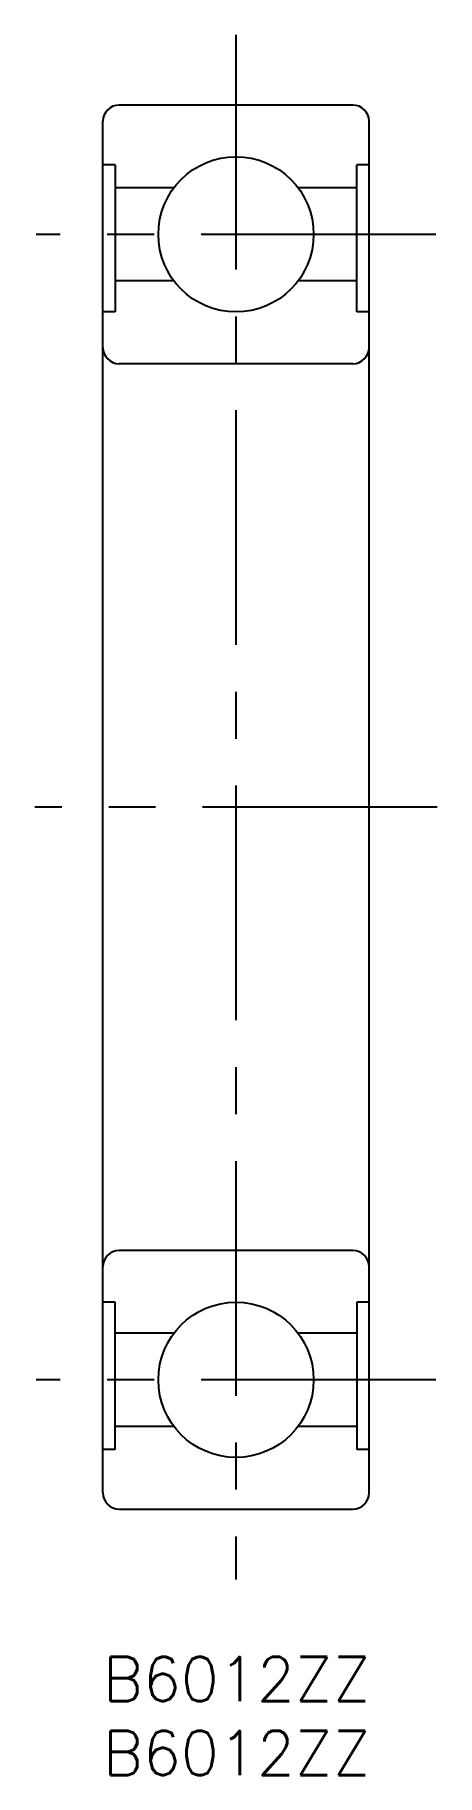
# Model space of a CAD drawing. Extents: x -5 to 23, y -8 to 110.
import ezdxf

# ---------------------------------------------------------------- set-up
doc = ezdxf.new("R2010")
doc.units = 0
doc.header["$LTSCALE"] = 0.5
doc.linetypes.add('CENTER', pattern=[50.8, 31.75, -6.35, 6.35, -6.35])
for name, color, linetype in [('MSM_CENTER', 1, 'CENTER'), ('MSM_CONTINUOUS', 7, 'CONTINUOUS'), ('MSM_PART_NUMBER', 7, 'CONTINUOUS')]:
    doc.layers.add(name, color=color, linetype=linetype)
doc.styles.get("Standard").update_dxf_attribs({"font": 'txt.shx', "height": 3, "bigfont": 'bigfont.shx'})

msp = doc.modelspace()

# ---------------------------------------------------------------- linework, layer by layer
at = {"layer": 'MSM_CENTER'}
for p, q in [((9, 109.75), (9, 5.25)), ((22.51, 96.25), (-4.51, 96.25)), ((22.61, 57.5), (-4.61, 57.5)), ((22.51, 18.75), (-4.51, 18.75))]:
    msp.add_line(p, q, dxfattribs=at)
at = {"layer": 'MSM_CONTINUOUS'}
for p, q in [((16.9, 105), (1.1, 105)), ((0, 11.1), (0, 103.9)), ((18, 11.1), (18, 103.9)), ((0.83, 100.96), (0, 100.96)), ((0.83, 100.96), (0.83, 91)), ((18, 100.96), (17.17, 100.96)), ((17.17, 91), (17.17, 100.96)), ((4.8, 99.4), (0.83, 99.4)), ((17.17, 99.4), (13.2, 99.4)), ((4.8, 93.1), (0.83, 93.1)), ((17.17, 93.1), (13.2, 93.1)), ((0.83, 91), (0, 91)), ((18, 91), (17.17, 91)), ((16.9, 87.5), (1.1, 87.5)), ((16.9, 27.5), (1.1, 27.5)), ((0.83, 24), (0, 24)), ((0.83, 14.04), (0.83, 24)), ((17.17, 24), (17.17, 14.04)), ((18, 24), (17.17, 24)), ((4.8, 21.9), (0.83, 21.9)), ((17.17, 21.9), (13.2, 21.9)), ((4.8, 15.6), (0.83, 15.6)), ((17.17, 15.6), (13.2, 15.6)), ((0.83, 14.04), (0, 14.04)), ((18, 14.04), (17.17, 14.04)), ((1.1, 10), (16.9, 10))]:
    msp.add_line(p, q, dxfattribs=at)
for centre in [(9, 96.25), (9, 18.75)]:
    msp.add_circle(centre, 5.25, dxfattribs=at)
for centre, start, end in [((1.1, 103.9), 90, 180), ((16.9, 103.9), 360, 90), ((1.1, 88.6), 180, 270), ((16.9, 88.6), 270, 0), ((1.1, 26.4), 90, 180), ((16.9, 26.4), 0, 90), ((1.1, 11.1), 180, 270), ((16.9, 11.1), 270, 0)]:
    msp.add_arc(centre, 1.1, start, end, dxfattribs=at)

# ---------------------------------------------------------------- texts
at = {"layer": 'MSM_PART_NUMBER'}
for p in [(0, -3), (0, -8)]:
    msp.add_text('B6012ZZ', height=3, dxfattribs=at).set_placement(p)

doc.saveas('drawing.dxf')
